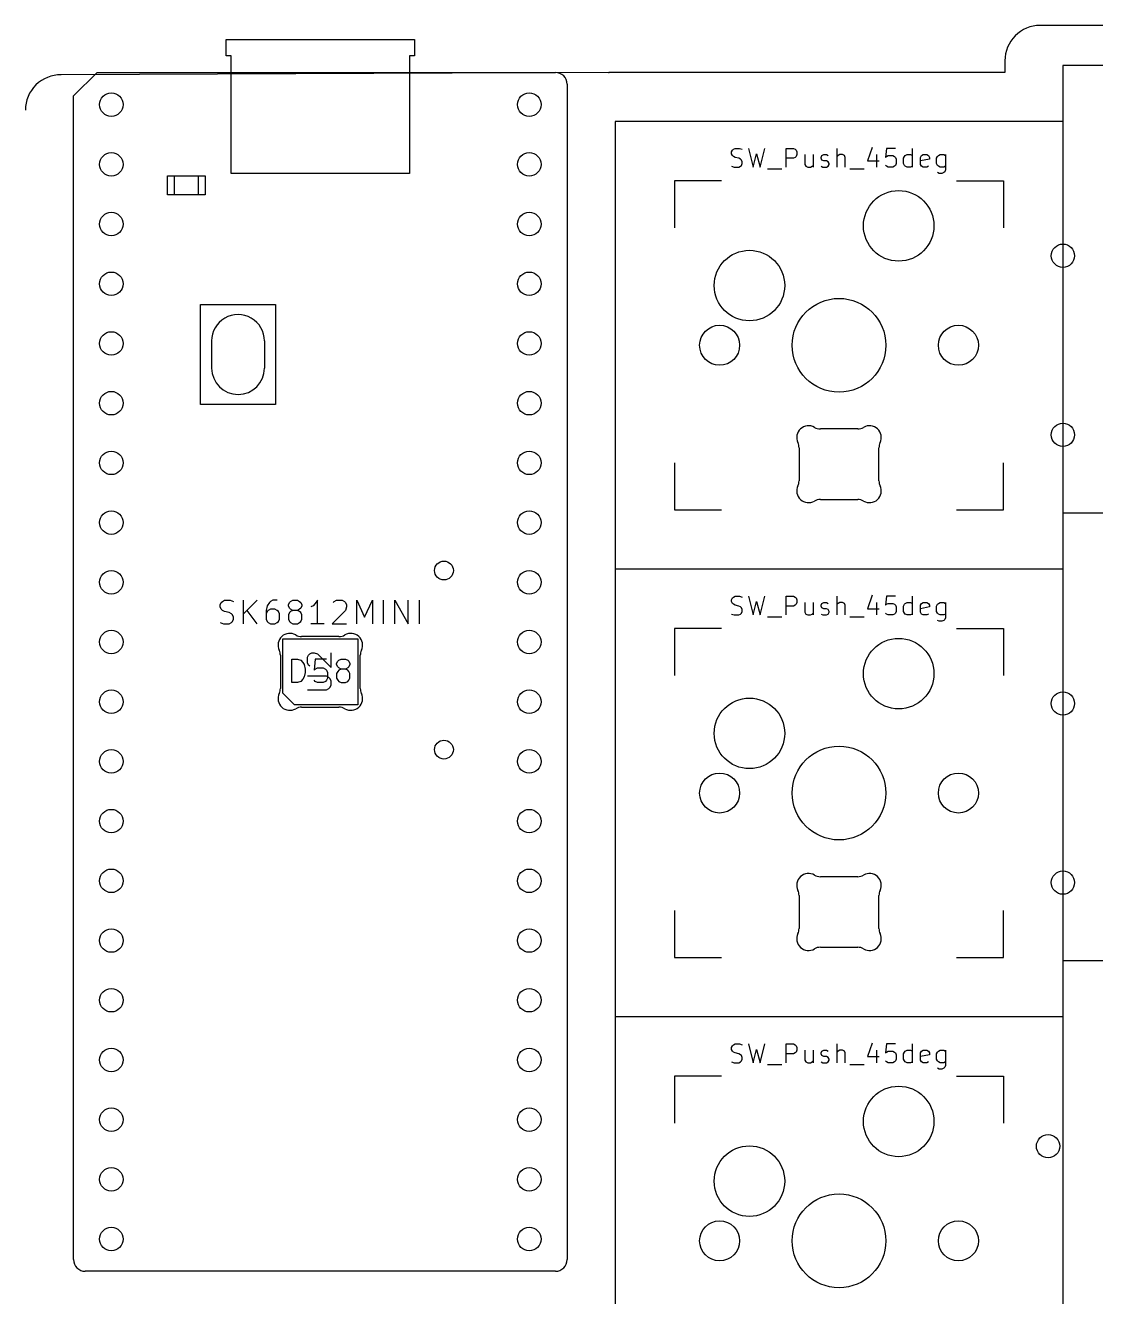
# Model space of a CAD drawing. Extents: x 9 to 292, y -476 to -359.
# Drawn here: x 150.5 to 196, y -420.2 to -366.2 of the extents above; entities that cross this region are included whole.
import ezdxf

# ---------------------------------------------------------------- set-up
doc = ezdxf.new("R2010")
doc.units = 0
doc.layers.add('BLACK', color=7, linetype='CONTINUOUS')

msp = doc.modelspace()

# ---------------------------------------------------------------- linework, layer by layer
at = {"layer": 'BLACK', "linetype": 'CONTINUOUS'}
for p, q in [((209.650135, -366.150112), (193.650136, -366.150112)), ((159.027636, -367.450112), (159.027635, -366.750112)), ((159.027635, -366.750112), (167.027637, -366.750112)), ((167.027637, -366.750112), (167.027636, -367.450112)), ((159.237636, -367.450112), (159.027636, -367.450112)), ((159.237636, -372.450112), (159.237636, -367.450112)), ((167.027636, -367.450112), (166.817636, -367.450112)), ((166.817636, -367.450112), (166.817636, -372.450112)), ((192.150136, -367.650112), (192.150135, -368.150112)), ((175.291068, -368.150002), (152.005771, -368.25)), ((152.527636, -369.150112), (153.527636, -368.150113)), ((153.527636, -368.150113), (173.027636, -368.150112)), ((192.150135, -368.150112), (175.309204, -368.150112)), ((194.618885, -367.850112), (194.618885, -386.900112)), ((213.668885, -367.850112), (194.618885, -367.850112)), ((173.527636, -368.650112), (173.527636, -418.650112)), ((152.527636, -418.650112), (152.527636, -369.150112)), ((175.568886, -370.231362), (175.568886, -389.281362)), ((194.618886, -370.231362), (175.568886, -370.231362)), ((194.618886, -370.231362), (194.618886, -389.281362)), ((180.522455, -371.533538), (180.560551, -371.457347)), ((180.560551, -371.457347), (180.598646, -371.419252)), ((180.598646, -371.419252), (180.674836, -371.381157)), ((180.674836, -371.381157), (180.865313, -371.381157)), ((180.865313, -371.381157), (180.979598, -371.419252)), ((181.246265, -371.381157), (181.436741, -372.181157)), ((181.741503, -372.181157), (181.93198, -371.381157)), ((182.846266, -372.181157), (182.846266, -371.381157)), ((182.846266, -371.381157), (183.151028, -371.381157)), ((183.151028, -371.381157), (183.227218, -371.419252)), ((183.227218, -371.419252), (183.265313, -371.457347)), ((183.265313, -371.457347), (183.303409, -371.533538)), ((185.017695, -372.181157), (185.017695, -371.381157)), ((186.50341, -371.343062), (186.312933, -371.91449)), ((187.112934, -371.381157), (187.074838, -371.762109)), ((187.493886, -371.381157), (187.112934, -371.381157)), ((188.217696, -372.181157), (188.217696, -371.381157)), ((180.522455, -371.609728), (180.522455, -371.533538)), ((180.560551, -371.685919), (180.522455, -371.609728)), ((180.598646, -371.724014), (180.560551, -371.685919)), ((180.674836, -371.762109), (180.598646, -371.724014)), ((180.827217, -371.800204), (180.674836, -371.762109)), ((180.903408, -371.8383), (180.827217, -371.800204)), ((180.941503, -371.876395), (180.903408, -371.8383)), ((180.979598, -371.952585), (180.941503, -371.876395)), ((180.941503, -372.104966), (180.979598, -372.028776)), ((180.979598, -372.028776), (180.979598, -371.952585)), ((181.436741, -372.181157), (181.589122, -371.609728)), ((181.589122, -371.609728), (181.741503, -372.181157)), ((183.151028, -371.800204), (182.846266, -371.800204)), ((183.227218, -371.762109), (183.151028, -371.800204)), ((183.265313, -371.724014), (183.227218, -371.762109)), ((183.303409, -371.647823), (183.265313, -371.724014)), ((183.303409, -371.533538), (183.303409, -371.647823)), ((183.646266, -371.647823), (183.646266, -372.066871)), ((183.989123, -371.647823), (183.989123, -372.181157)), ((184.33198, -371.762109), (184.370076, -371.685919)), ((184.33198, -371.800204), (184.33198, -371.762109)), ((184.370076, -371.876395), (184.33198, -371.800204)), ((184.370076, -371.685919), (184.446266, -371.647823)), ((184.446266, -371.91449), (184.370076, -371.876395)), ((184.446266, -371.647823), (184.560552, -371.647823)), ((184.560552, -371.91449), (184.446266, -371.91449)), ((184.560552, -371.647823), (184.636742, -371.685919)), ((184.636742, -371.952585), (184.560552, -371.91449)), ((184.674838, -372.028776), (184.636742, -371.952585)), ((184.674838, -372.066871), (184.674838, -372.028776)), ((185.05579, -371.685919), (185.017695, -371.724014)), ((185.13198, -371.647823), (185.05579, -371.685919)), ((185.246266, -371.647823), (185.13198, -371.647823)), ((185.322457, -371.685919), (185.246266, -371.647823)), ((185.360552, -371.762109), (185.322457, -371.685919)), ((185.360552, -372.181157), (185.360552, -371.762109)), ((186.312933, -371.91449), (186.808172, -371.91449)), ((186.693886, -371.647823), (186.693886, -372.181157)), ((187.074838, -371.762109), (187.112934, -371.724014)), ((187.112934, -371.724014), (187.189124, -371.685919)), ((187.189124, -371.685919), (187.3796, -371.685919)), ((187.3796, -371.685919), (187.455791, -371.724014)), ((187.455791, -371.724014), (187.493886, -371.762109)), ((187.493886, -371.762109), (187.531981, -371.8383)), ((187.531981, -372.028776), (187.493886, -372.104966)), ((187.531981, -371.8383), (187.531981, -372.028776)), ((187.836743, -371.800204), (187.874839, -371.724014)), ((187.836743, -372.028776), (187.836743, -371.800204)), ((187.874839, -372.104966), (187.836743, -372.028776)), ((187.874839, -371.724014), (187.912934, -371.685919)), ((187.912934, -371.685919), (187.989124, -371.647823)), ((187.989124, -371.647823), (188.141505, -371.647823)), ((188.141505, -371.647823), (188.217696, -371.685919)), ((188.560553, -371.762109), (188.598649, -371.685919)), ((188.560553, -372.066871), (188.560553, -371.762109)), ((188.941506, -371.8383), (188.560553, -371.91449)), ((188.598649, -371.685919), (188.674839, -371.647823)), ((188.674839, -371.647823), (188.82722, -371.647823)), ((188.82722, -371.647823), (188.903411, -371.685919)), ((188.903411, -371.685919), (188.941506, -371.762109)), ((188.941506, -371.762109), (188.941506, -371.8383)), ((189.246267, -371.800204), (189.284363, -371.724014)), ((189.246267, -372.028776), (189.246267, -371.800204)), ((189.284363, -372.104966), (189.246267, -372.028776)), ((189.284363, -371.724014), (189.322458, -371.685919)), ((189.322458, -371.685919), (189.398648, -371.647823)), ((189.398648, -371.647823), (189.551029, -371.647823)), ((189.551029, -371.647823), (189.62722, -371.685919)), ((189.62722, -371.647823), (189.62722, -372.295442)), ((156.527636, -373.350112), (156.527636, -372.550112)), ((156.527636, -372.550112), (158.127636, -372.550112)), ((156.827636, -373.350112), (156.827636, -372.550112)), ((156.827636, -372.550112), (157.827636, -372.550112)), ((157.827636, -372.550112), (157.827636, -373.350112)), ((158.127636, -372.550112), (158.127636, -373.350112)), ((166.817636, -372.450112), (159.237636, -372.450112)), ((180.522455, -372.143062), (180.636741, -372.181157)), ((180.636741, -372.181157), (180.827217, -372.181157)), ((180.827217, -372.181157), (180.903408, -372.143062)), ((180.903408, -372.143062), (180.941503, -372.104966)), ((182.046266, -372.257347), (182.655789, -372.257347)), ((183.646266, -372.066871), (183.684361, -372.143062)), ((183.684361, -372.143062), (183.760551, -372.181157)), ((183.760551, -372.181157), (183.874837, -372.181157)), ((183.874837, -372.181157), (183.951028, -372.143062)), ((183.951028, -372.143062), (183.989123, -372.104966)), ((184.33198, -372.143062), (184.408171, -372.181157)), ((184.408171, -372.181157), (184.560552, -372.181157)), ((184.560552, -372.181157), (184.636742, -372.143062)), ((184.636742, -372.143062), (184.674838, -372.066871)), ((185.551029, -372.257347), (186.160552, -372.257347)), ((187.112934, -372.143062), (187.074838, -372.104966)), ((187.189124, -372.181157), (187.112934, -372.143062)), ((187.3796, -372.181157), (187.189124, -372.181157)), ((187.455791, -372.143062), (187.3796, -372.181157)), ((187.493886, -372.104966), (187.455791, -372.143062)), ((187.912934, -372.143062), (187.874839, -372.104966)), ((187.989124, -372.181157), (187.912934, -372.143062)), ((188.141505, -372.181157), (187.989124, -372.181157)), ((188.217696, -372.143062), (188.141505, -372.181157)), ((188.598649, -372.143062), (188.560553, -372.066871)), ((188.674839, -372.181157), (188.598649, -372.143062)), ((188.82722, -372.181157), (188.674839, -372.181157)), ((188.903411, -372.143062), (188.82722, -372.181157)), ((189.322458, -372.143062), (189.284363, -372.104966)), ((189.360553, -372.447823), (189.284363, -372.409728)), ((189.398648, -372.181157), (189.322458, -372.143062)), ((189.474839, -372.447823), (189.360553, -372.447823)), ((189.551029, -372.181157), (189.398648, -372.181157)), ((189.551029, -372.409728), (189.474839, -372.447823)), ((189.62722, -372.143062), (189.551029, -372.181157)), ((189.589125, -372.371633), (189.551029, -372.409728)), ((189.62722, -372.295442), (189.589125, -372.371633)), ((178.093886, -372.756362), (178.093886, -374.756363)), ((180.093887, -372.756362), (178.093886, -372.756362)), ((190.093885, -372.756362), (192.093886, -372.756362)), ((192.093886, -372.756362), (192.093886, -374.756363)), ((158.127636, -373.350112), (156.527636, -373.350112)), ((157.827636, -373.350112), (156.827636, -373.350112)), ((157.927636, -382.275112), (157.927636, -378.025112)), ((157.927636, -378.025112), (161.127637, -378.025112)), ((161.127637, -378.025112), (161.127636, -382.275111)), ((158.402636, -379.575112), (158.402636, -380.725112)), ((160.652635, -379.575112), (160.652636, -380.725112)), ((161.127636, -382.275111), (157.927636, -382.275112)), ((185.888338, -383.316362), (184.299434, -383.316362)), ((183.393887, -384.11352), (183.393887, -385.519204)), ((186.793885, -385.519204), (186.793885, -384.11352)), ((178.093886, -384.756361), (178.093886, -386.756362)), ((192.093886, -386.756362), (192.093886, -384.756361)), ((184.299433, -386.316361), (185.888338, -386.316361)), ((178.093886, -386.756362), (180.093887, -386.756362)), ((190.093885, -386.756362), (192.093886, -386.756362)), ((194.618885, -386.900111), (194.618885, -405.950111)), ((213.668885, -386.900111), (194.618885, -386.900111)), ((213.668885, -386.900112), (194.618885, -386.900112)), ((175.568886, -389.281361), (175.568886, -408.331361)), ((194.618886, -389.281361), (175.568886, -389.281361)), ((194.618886, -389.281362), (175.568886, -389.281362)), ((194.618886, -389.281361), (194.618886, -408.331361)), ((180.598646, -390.469251), (180.674836, -390.431156)), ((180.674836, -390.431156), (180.865313, -390.431156)), ((180.865313, -390.431156), (180.979598, -390.469251)), ((181.246265, -390.431156), (181.436741, -391.231156)), ((181.741503, -391.231156), (181.93198, -390.431156)), ((182.846266, -391.231156), (182.846266, -390.431156)), ((182.846266, -390.431156), (183.151028, -390.431156)), ((183.151028, -390.431156), (183.227218, -390.469251)), ((185.017695, -391.231156), (185.017695, -390.431156)), ((186.50341, -390.393061), (186.312933, -390.964489)), ((187.112934, -390.431156), (187.074838, -390.812108)), ((187.493886, -390.431156), (187.112934, -390.431156)), ((188.217696, -391.231156), (188.217696, -390.431156)), ((158.765732, -390.795407), (158.813351, -390.700169)), ((158.765732, -390.890645), (158.765732, -390.795407)), ((158.813351, -390.985883), (158.765732, -390.890645)), ((158.813351, -390.700169), (158.86097, -390.65255)), ((158.86097, -390.65255), (158.956208, -390.604931)), ((158.956208, -390.604931), (159.194303, -390.604931)), ((159.194303, -390.604931), (159.33716, -390.65255)), ((159.765732, -391.604931), (159.765732, -390.604931)), ((160.33716, -390.604931), (159.765732, -391.176359)), ((160.765732, -390.843026), (160.718113, -391.033502)), ((160.86097, -390.700169), (160.765732, -390.843026)), ((160.908589, -390.65255), (160.86097, -390.700169)), ((161.003827, -390.604931), (160.908589, -390.65255)), ((161.194303, -390.604931), (161.003827, -390.604931)), ((161.670494, -390.795407), (161.718113, -390.700169)), ((161.670494, -390.843026), (161.670494, -390.795407)), ((161.718113, -390.938264), (161.670494, -390.843026)), ((161.718113, -390.700169), (161.765732, -390.65255)), ((161.765732, -390.985883), (161.718113, -390.938264)), ((161.765732, -390.65255), (161.86097, -390.604931)), ((161.86097, -390.604931), (162.051446, -390.604931)), ((162.051446, -390.604931), (162.146684, -390.65255)), ((162.146684, -390.65255), (162.194303, -390.700169)), ((162.194303, -390.938264), (162.146684, -390.985883)), ((162.194303, -390.700169), (162.241922, -390.795407)), ((162.241922, -390.843026), (162.194303, -390.938264)), ((162.241922, -390.795407), (162.241922, -390.843026)), ((162.718113, -390.843026), (162.622875, -390.890645)), ((162.813351, -390.747788), (162.718113, -390.843026)), ((162.908589, -390.604931), (162.813351, -390.747788)), ((162.908589, -391.604931), (162.908589, -390.604931)), ((163.575256, -390.700169), (163.622875, -390.65255)), ((163.622875, -390.65255), (163.718113, -390.604931)), ((163.718113, -390.604931), (163.956208, -390.604931)), ((163.956208, -390.604931), (164.051446, -390.65255)), ((164.051446, -390.65255), (164.099065, -390.700169)), ((164.099065, -390.700169), (164.146684, -390.795407)), ((164.146684, -390.890645), (164.099065, -391.033502)), ((164.146684, -390.795407), (164.146684, -390.890645)), ((164.575256, -391.604931), (164.575256, -390.604931)), ((164.575256, -390.604931), (164.908589, -391.319216)), ((164.908589, -391.319216), (165.241922, -390.604931)), ((165.241922, -390.604931), (165.241922, -391.604931)), ((165.718113, -391.604931), (165.718113, -390.604931)), ((166.194303, -391.604931), (166.194303, -390.604931)), ((166.194303, -390.604931), (166.765731, -391.604931)), ((166.765731, -391.604931), (166.765731, -390.604931)), ((167.241922, -391.604931), (167.241922, -390.604931)), ((180.522455, -390.583537), (180.560551, -390.507346)), ((180.522455, -390.659727), (180.522455, -390.583537)), ((180.560551, -390.735918), (180.522455, -390.659727)), ((180.560551, -390.507346), (180.598646, -390.469251)), ((180.598646, -390.774013), (180.560551, -390.735918)), ((180.674836, -390.812108), (180.598646, -390.774013)), ((180.827217, -390.850203), (180.674836, -390.812108)), ((180.903408, -390.888299), (180.827217, -390.850203)), ((180.941503, -390.926394), (180.903408, -390.888299)), ((180.979598, -391.002584), (180.941503, -390.926394)), ((181.436741, -391.231156), (181.589122, -390.659727)), ((181.589122, -390.659727), (181.741503, -391.231156)), ((183.151028, -390.850203), (182.846266, -390.850203)), ((183.227218, -390.812108), (183.151028, -390.850203)), ((183.227218, -390.469251), (183.265313, -390.507346)), ((183.265313, -390.774013), (183.227218, -390.812108)), ((183.265313, -390.507346), (183.303409, -390.583537)), ((183.303409, -390.697822), (183.265313, -390.774013)), ((183.303409, -390.583537), (183.303409, -390.697822)), ((183.646266, -390.697822), (183.646266, -391.11687)), ((183.989123, -390.697822), (183.989123, -391.231156)), ((184.33198, -390.812108), (184.370076, -390.735918)), ((184.33198, -390.850203), (184.33198, -390.812108)), ((184.370076, -390.926394), (184.33198, -390.850203)), ((184.370076, -390.735918), (184.446266, -390.697822)), ((184.446266, -390.964489), (184.370076, -390.926394)), ((184.446266, -390.697822), (184.560552, -390.697822)), ((184.560552, -390.964489), (184.446266, -390.964489)), ((184.560552, -390.697822), (184.636742, -390.735918)), ((184.636742, -391.002584), (184.560552, -390.964489)), ((185.05579, -390.735918), (185.017695, -390.774013)), ((185.13198, -390.697822), (185.05579, -390.735918)), ((185.246266, -390.697822), (185.13198, -390.697822)), ((185.322457, -390.735918), (185.246266, -390.697822)), ((185.360552, -390.812108), (185.322457, -390.735918)), ((185.360552, -391.231156), (185.360552, -390.812108)), ((186.312933, -390.964489), (186.808172, -390.964489)), ((186.693886, -390.697822), (186.693886, -391.231156)), ((187.074838, -390.812108), (187.112934, -390.774013)), ((187.112934, -390.774013), (187.189124, -390.735918)), ((187.189124, -390.735918), (187.3796, -390.735918)), ((187.3796, -390.735918), (187.455791, -390.774013)), ((187.455791, -390.774013), (187.493886, -390.812108)), ((187.493886, -390.812108), (187.531981, -390.888299)), ((187.531981, -390.888299), (187.531981, -391.078775)), ((187.836743, -390.850203), (187.874839, -390.774013)), ((187.836743, -391.078775), (187.836743, -390.850203)), ((187.874839, -390.774013), (187.912934, -390.735918)), ((187.912934, -390.735918), (187.989124, -390.697822)), ((187.989124, -390.697822), (188.141505, -390.697822)), ((188.141505, -390.697822), (188.217696, -390.735918)), ((188.560553, -390.812108), (188.598649, -390.735918)), ((188.560553, -391.11687), (188.560553, -390.812108)), ((188.941506, -390.888299), (188.560553, -390.964489)), ((188.598649, -390.735918), (188.674839, -390.697822)), ((188.674839, -390.697822), (188.82722, -390.697822)), ((188.82722, -390.697822), (188.903411, -390.735918)), ((188.903411, -390.735918), (188.941506, -390.812108)), ((188.941506, -390.812108), (188.941506, -390.888299)), ((189.246267, -390.850203), (189.284363, -390.774013)), ((189.246267, -391.078775), (189.246267, -390.850203)), ((189.284363, -390.774013), (189.322458, -390.735918)), ((189.322458, -390.735918), (189.398648, -390.697822)), ((189.398648, -390.697822), (189.551029, -390.697822)), ((189.551029, -390.697822), (189.62722, -390.735918)), ((189.62722, -390.697822), (189.62722, -391.345441)), ((158.86097, -391.033502), (158.813351, -390.985883)), ((158.956208, -391.081121), (158.86097, -391.033502)), ((159.146684, -391.12874), (158.956208, -391.081121)), ((159.241922, -391.176359), (159.146684, -391.12874)), ((159.289541, -391.223978), (159.241922, -391.176359)), ((159.241922, -391.557312), (159.289541, -391.509692)), ((159.33716, -391.319216), (159.289541, -391.223978)), ((159.289541, -391.509692), (159.33716, -391.414454)), ((159.33716, -391.414454), (159.33716, -391.319216)), ((160.33716, -391.604931), (159.908589, -391.033502)), ((160.718113, -391.033502), (160.718113, -391.414454)), ((160.765732, -391.081121), (160.718113, -391.176359)), ((160.718113, -391.414454), (160.765732, -391.509692)), ((160.813351, -391.033502), (160.765732, -391.081121)), ((160.765732, -391.509692), (160.813351, -391.557312)), ((160.908589, -390.985883), (160.813351, -391.033502)), ((161.099065, -390.985883), (160.908589, -390.985883)), ((161.194303, -391.033502), (161.099065, -390.985883)), ((161.241922, -391.081121), (161.194303, -391.033502)), ((161.194303, -391.557312), (161.241922, -391.509692)), ((161.289541, -391.176359), (161.241922, -391.081121)), ((161.241922, -391.509692), (161.289541, -391.414454)), ((161.289541, -391.414454), (161.289541, -391.176359)), ((161.718113, -391.12874), (161.670494, -391.223978)), ((161.670494, -391.223978), (161.670494, -391.414454)), ((161.670494, -391.414454), (161.718113, -391.509692)), ((161.765732, -391.081121), (161.718113, -391.12874)), ((161.718113, -391.509692), (161.765732, -391.557312)), ((161.86097, -391.033502), (161.765732, -390.985883)), ((161.86097, -391.033502), (161.765732, -391.081121)), ((162.051446, -391.033502), (161.86097, -391.033502)), ((162.146684, -390.985883), (162.051446, -391.033502)), ((162.146684, -391.081121), (162.051446, -391.033502)), ((162.194303, -391.12874), (162.146684, -391.081121)), ((162.146684, -391.557312), (162.194303, -391.509692)), ((162.241922, -391.223978), (162.194303, -391.12874)), ((162.194303, -391.509692), (162.241922, -391.414454)), ((162.241922, -391.414454), (162.241922, -391.223978)), ((164.099065, -391.033502), (163.527637, -391.604931)), ((180.522455, -391.193061), (180.636741, -391.231156)), ((180.636741, -391.231156), (180.827217, -391.231156)), ((180.827217, -391.231156), (180.903408, -391.193061)), ((180.903408, -391.193061), (180.941503, -391.154965)), ((180.941503, -391.154965), (180.979598, -391.078775)), ((180.979598, -391.078775), (180.979598, -391.002584)), ((182.046266, -391.307346), (182.655789, -391.307346)), ((183.646266, -391.11687), (183.684361, -391.193061)), ((183.684361, -391.193061), (183.760551, -391.231156)), ((183.760551, -391.231156), (183.874837, -391.231156)), ((183.874837, -391.231156), (183.951028, -391.193061)), ((183.951028, -391.193061), (183.989123, -391.154965)), ((184.33198, -391.193061), (184.408171, -391.231156)), ((184.408171, -391.231156), (184.560552, -391.231156)), ((184.560552, -391.231156), (184.636742, -391.193061)), ((184.674838, -391.078775), (184.636742, -391.002584)), ((184.636742, -391.193061), (184.674838, -391.11687)), ((184.674838, -391.11687), (184.674838, -391.078775)), ((185.551029, -391.307346), (186.160552, -391.307346)), ((187.112934, -391.193061), (187.074838, -391.154965)), ((187.189124, -391.231156), (187.112934, -391.193061)), ((187.3796, -391.231156), (187.189124, -391.231156)), ((187.455791, -391.193061), (187.3796, -391.231156)), ((187.493886, -391.154965), (187.455791, -391.193061)), ((187.531981, -391.078775), (187.493886, -391.154965)), ((187.874839, -391.154965), (187.836743, -391.078775)), ((187.912934, -391.193061), (187.874839, -391.154965)), ((187.989124, -391.231156), (187.912934, -391.193061)), ((188.141505, -391.231156), (187.989124, -391.231156)), ((188.217696, -391.193061), (188.141505, -391.231156)), ((188.598649, -391.193061), (188.560553, -391.11687)), ((188.674839, -391.231156), (188.598649, -391.193061)), ((188.82722, -391.231156), (188.674839, -391.231156)), ((188.903411, -391.193061), (188.82722, -391.231156)), ((189.284363, -391.154965), (189.246267, -391.078775)), ((189.322458, -391.193061), (189.284363, -391.154965)), ((189.360553, -391.497822), (189.284363, -391.459727)), ((189.398648, -391.231156), (189.322458, -391.193061)), ((189.474839, -391.497822), (189.360553, -391.497822)), ((189.551029, -391.231156), (189.398648, -391.231156)), ((189.551029, -391.459727), (189.474839, -391.497822)), ((189.62722, -391.193061), (189.551029, -391.231156)), ((189.589125, -391.421632), (189.551029, -391.459727)), ((189.62722, -391.345441), (189.589125, -391.421632)), ((158.765732, -391.557312), (158.908589, -391.604931)), ((158.908589, -391.604931), (159.146684, -391.604931)), ((159.146684, -391.604931), (159.241922, -391.557312)), ((160.813351, -391.557312), (160.908589, -391.604931)), ((160.908589, -391.604931), (161.099065, -391.604931)), ((161.099065, -391.604931), (161.194303, -391.557312)), ((161.765732, -391.557312), (161.86097, -391.604931)), ((161.86097, -391.604931), (162.051446, -391.604931)), ((162.051446, -391.604931), (162.146684, -391.557312)), ((163.194303, -391.604931), (162.622875, -391.604931)), ((163.527637, -391.604931), (164.146684, -391.604931)), ((178.093886, -391.806361), (178.093886, -393.806362)), ((180.093887, -391.806361), (178.093886, -391.806361)), ((190.093885, -391.806361), (192.093886, -391.806361)), ((192.093886, -391.806361), (192.093886, -393.806362)), ((161.427636, -392.250111), (164.627636, -392.250111)), ((161.427636, -394.550111), (161.427636, -392.250111)), ((163.822088, -392.150112), (162.233183, -392.150112)), ((164.627636, -392.250111), (164.627636, -395.050111)), ((161.327637, -392.947269), (161.327637, -394.352953)), ((161.81335, -394.104931), (161.81335, -393.104931)), ((161.81335, -393.104931), (162.051445, -393.104931)), ((162.051445, -393.104931), (162.194302, -393.15255)), ((162.482455, -393.031064), (162.530074, -392.935826)), ((162.482455, -393.269159), (162.482455, -393.031064)), ((162.530074, -392.935826), (162.577693, -392.888207)), ((162.577693, -392.888207), (162.672931, -392.840588)), ((162.672931, -392.840588), (162.768169, -392.840588)), ((162.81335, -393.104931), (162.765731, -393.581121)), ((162.768169, -392.840588), (162.911026, -392.888207)), ((163.28954, -393.104931), (162.81335, -393.104931)), ((162.911026, -392.888207), (163.482455, -393.459635)), ((163.482455, -393.459635), (163.482455, -392.840588)), ((163.81335, -393.15255), (163.908588, -393.104931)), ((163.908588, -393.104931), (164.099064, -393.104931)), ((164.099064, -393.104931), (164.194302, -393.15255)), ((164.727635, -394.352953), (164.727635, -392.947269)), ((162.194302, -393.15255), (162.28954, -393.247788)), ((162.28954, -393.247788), (162.337159, -393.343026)), ((162.337159, -393.343026), (162.384778, -393.533502)), ((162.384778, -393.676359), (162.337159, -393.866835)), ((162.384778, -393.533502), (162.384778, -393.676359)), ((162.530074, -393.364397), (162.482455, -393.269159)), ((162.577693, -393.412016), (162.530074, -393.364397)), ((162.765731, -393.581121), (162.81335, -393.533502)), ((162.81335, -393.533502), (162.908588, -393.485883)), ((162.908588, -393.485883), (163.146683, -393.485883)), ((163.146683, -393.485883), (163.241921, -393.533502)), ((163.241921, -393.533502), (163.28954, -393.581121)), ((163.28954, -393.581121), (163.337159, -393.676359)), ((163.337159, -393.676359), (163.337159, -393.914454)), ((163.718112, -393.295407), (163.765731, -393.200169)), ((163.718112, -393.343026), (163.718112, -393.295407)), ((163.765731, -393.438264), (163.718112, -393.343026)), ((163.765731, -393.62874), (163.718112, -393.723978)), ((163.765731, -393.200169), (163.81335, -393.15255)), ((163.81335, -393.485883), (163.765731, -393.438264)), ((163.81335, -393.581121), (163.765731, -393.62874)), ((163.908588, -393.533502), (163.81335, -393.485883)), ((163.908588, -393.533502), (163.81335, -393.581121)), ((164.099064, -393.533502), (163.908588, -393.533502)), ((164.194302, -393.485883), (164.099064, -393.533502)), ((164.194302, -393.581121), (164.099064, -393.533502)), ((164.194302, -393.15255), (164.241921, -393.200169)), ((164.241921, -393.438264), (164.194302, -393.485883)), ((164.241921, -393.62874), (164.194302, -393.581121)), ((164.241921, -393.200169), (164.28954, -393.295407)), ((164.28954, -393.343026), (164.241921, -393.438264)), ((164.28954, -393.723978), (164.241921, -393.62874)), ((164.28954, -393.295407), (164.28954, -393.343026)), ((162.051445, -394.104931), (161.81335, -394.104931)), ((162.194302, -394.057312), (162.051445, -394.104931)), ((162.28954, -393.962073), (162.194302, -394.057312)), ((162.337159, -393.866835), (162.28954, -393.962073)), ((163.291978, -393.840588), (162.482455, -393.840588)), ((162.81335, -394.057312), (162.765731, -394.009692)), ((162.908588, -394.104931), (162.81335, -394.057312)), ((163.146683, -394.104931), (162.908588, -394.104931)), ((163.241921, -394.057312), (163.146683, -394.104931)), ((163.28954, -394.009692), (163.241921, -394.057312)), ((163.337159, -393.914454), (163.28954, -394.009692)), ((163.387216, -393.888207), (163.291978, -393.840588)), ((163.434836, -393.935826), (163.387216, -393.888207)), ((163.482455, -394.031064), (163.434836, -393.935826)), ((163.434836, -394.316778), (163.482455, -394.22154)), ((163.482455, -394.22154), (163.482455, -394.031064)), ((163.718112, -393.723978), (163.718112, -393.914454)), ((163.718112, -393.914454), (163.765731, -394.009692)), ((163.765731, -394.009692), (163.81335, -394.057312)), ((163.81335, -394.057312), (163.908588, -394.104931)), ((163.908588, -394.104931), (164.099064, -394.104931)), ((164.099064, -394.104931), (164.194302, -394.057312)), ((164.194302, -394.057312), (164.241921, -394.009692)), ((164.241921, -394.009692), (164.28954, -393.914454)), ((164.28954, -393.914454), (164.28954, -393.723978)), ((161.427636, -394.550111), (161.927636, -395.050111)), ((162.482455, -394.412016), (163.291978, -394.412016)), ((163.291978, -394.412016), (163.387216, -394.364397)), ((163.387216, -394.364397), (163.434836, -394.316778)), ((164.627636, -395.050111), (161.927636, -395.050111)), ((162.233184, -395.150111), (163.822088, -395.150111)), ((185.888338, -402.366362), (184.299433, -402.366362)), ((183.393886, -403.163519), (183.393886, -404.569203)), ((186.793884, -404.569203), (186.793884, -403.163519)), ((178.093886, -403.80636), (178.093886, -405.806361)), ((192.093886, -405.806361), (192.093886, -403.80636)), ((184.299433, -405.366361), (185.888337, -405.366361)), ((178.093886, -405.806361), (180.093887, -405.806361)), ((190.093885, -405.806361), (192.093886, -405.806361)), ((194.618885, -405.950111), (194.618885, -425.000111)), ((213.668885, -405.950111), (194.618885, -405.950111)), ((213.668885, -405.950111), (194.618885, -405.950111)), ((194.618886, -408.331361), (175.568886, -408.331361)), ((175.568886, -408.331361), (175.568886, -427.381361)), ((194.618886, -408.331361), (175.568886, -408.331361)), ((194.618886, -408.331361), (194.618886, -427.381361)), ((180.522455, -409.633537), (180.560551, -409.557346)), ((180.522455, -409.709727), (180.522455, -409.633537)), ((180.560551, -409.785918), (180.522455, -409.709727)), ((180.560551, -409.557346), (180.598646, -409.519251)), ((180.598646, -409.824013), (180.560551, -409.785918)), ((180.598646, -409.519251), (180.674836, -409.481156)), ((180.674836, -409.862108), (180.598646, -409.824013)), ((180.674836, -409.481156), (180.865313, -409.481156)), ((180.827217, -409.900203), (180.674836, -409.862108)), ((180.903408, -409.938299), (180.827217, -409.900203)), ((180.865313, -409.481156), (180.979598, -409.519251)), ((181.246265, -409.481156), (181.436741, -410.281156)), ((181.436741, -410.281156), (181.589122, -409.709727)), ((181.589122, -409.709727), (181.741503, -410.281156)), ((181.741503, -410.281156), (181.93198, -409.481156)), ((182.846266, -410.281156), (182.846266, -409.481156)), ((182.846266, -409.481156), (183.151028, -409.481156)), ((183.151028, -409.900203), (182.846266, -409.900203)), ((183.151028, -409.481156), (183.227218, -409.519251)), ((183.227218, -409.862108), (183.151028, -409.900203)), ((183.227218, -409.519251), (183.265313, -409.557346)), ((183.265313, -409.824013), (183.227218, -409.862108)), ((183.265313, -409.557346), (183.303409, -409.633537)), ((183.303409, -409.747822), (183.265313, -409.824013)), ((183.303409, -409.633537), (183.303409, -409.747822)), ((183.646266, -409.747822), (183.646266, -410.16687)), ((183.989123, -409.747822), (183.989123, -410.281156)), ((184.33198, -409.862108), (184.370076, -409.785918)), ((184.33198, -409.900203), (184.33198, -409.862108)), ((184.370076, -409.976394), (184.33198, -409.900203)), ((184.370076, -409.785918), (184.446266, -409.747822)), ((184.446266, -409.747822), (184.560552, -409.747822)), ((184.560552, -409.747822), (184.636742, -409.785918)), ((185.017695, -410.281156), (185.017695, -409.481156)), ((185.05579, -409.785918), (185.017695, -409.824013)), ((185.13198, -409.747822), (185.05579, -409.785918)), ((185.246266, -409.747822), (185.13198, -409.747822)), ((185.322457, -409.785918), (185.246266, -409.747822)), ((185.360552, -409.862108), (185.322457, -409.785918)), ((185.360552, -410.281156), (185.360552, -409.862108)), ((186.50341, -409.443061), (186.312933, -410.014489)), ((186.693886, -409.747822), (186.693886, -410.281156)), ((187.112934, -409.481156), (187.074838, -409.862108)), ((187.074838, -409.862108), (187.112934, -409.824013)), ((187.493886, -409.481156), (187.112934, -409.481156)), ((187.112934, -409.824013), (187.189124, -409.785918)), ((187.189124, -409.785918), (187.3796, -409.785918)), ((187.3796, -409.785918), (187.455791, -409.824013)), ((187.455791, -409.824013), (187.493886, -409.862108)), ((187.493886, -409.862108), (187.531981, -409.938299)), ((187.836743, -409.900203), (187.874839, -409.824013)), ((187.836743, -410.128775), (187.836743, -409.900203)), ((187.874839, -409.824013), (187.912934, -409.785918)), ((187.912934, -409.785918), (187.989124, -409.747822)), ((187.989124, -409.747822), (188.141505, -409.747822)), ((188.141505, -409.747822), (188.217696, -409.785918)), ((188.217696, -410.281156), (188.217696, -409.481156)), ((188.560553, -409.862108), (188.598649, -409.785918)), ((188.560553, -410.16687), (188.560553, -409.862108)), ((188.598649, -409.785918), (188.674839, -409.747822)), ((188.674839, -409.747822), (188.82722, -409.747822)), ((188.82722, -409.747822), (188.903411, -409.785918)), ((188.903411, -409.785918), (188.941506, -409.862108)), ((188.941506, -409.862108), (188.941506, -409.938299)), ((189.246267, -409.900203), (189.284363, -409.824013)), ((189.246267, -410.128775), (189.246267, -409.900203)), ((189.284363, -409.824013), (189.322458, -409.785918)), ((189.322458, -409.785918), (189.398648, -409.747822)), ((189.398648, -409.747822), (189.551029, -409.747822)), ((189.551029, -409.747822), (189.62722, -409.785918)), ((189.62722, -409.747822), (189.62722, -410.395441)), ((180.522455, -410.243061), (180.636741, -410.281156)), ((180.636741, -410.281156), (180.827217, -410.281156)), ((180.827217, -410.281156), (180.903408, -410.243061)), ((180.941503, -409.976394), (180.903408, -409.938299)), ((180.903408, -410.243061), (180.941503, -410.204965)), ((180.979598, -410.052584), (180.941503, -409.976394)), ((180.941503, -410.204965), (180.979598, -410.128775)), ((180.979598, -410.128775), (180.979598, -410.052584)), ((182.046266, -410.357346), (182.655789, -410.357346)), ((183.646266, -410.16687), (183.684361, -410.243061)), ((183.684361, -410.243061), (183.760551, -410.281156)), ((183.760551, -410.281156), (183.874837, -410.281156)), ((183.874837, -410.281156), (183.951028, -410.243061)), ((183.951028, -410.243061), (183.989123, -410.204965)), ((184.33198, -410.243061), (184.408171, -410.281156)), ((184.446266, -410.014489), (184.370076, -409.976394)), ((184.408171, -410.281156), (184.560552, -410.281156)), ((184.560552, -410.014489), (184.446266, -410.014489)), ((184.636742, -410.052584), (184.560552, -410.014489)), ((184.560552, -410.281156), (184.636742, -410.243061)), ((184.674838, -410.128775), (184.636742, -410.052584)), ((184.636742, -410.243061), (184.674838, -410.16687)), ((184.674838, -410.16687), (184.674838, -410.128775)), ((185.551029, -410.357346), (186.160552, -410.357346)), ((186.312933, -410.014489), (186.808172, -410.014489)), ((187.112934, -410.243061), (187.074838, -410.204965)), ((187.189124, -410.281156), (187.112934, -410.243061)), ((187.3796, -410.281156), (187.189124, -410.281156)), ((187.455791, -410.243061), (187.3796, -410.281156)), ((187.493886, -410.204965), (187.455791, -410.243061)), ((187.531981, -410.128775), (187.493886, -410.204965)), ((187.531981, -409.938299), (187.531981, -410.128775)), ((187.874839, -410.204965), (187.836743, -410.128775)), ((187.912934, -410.243061), (187.874839, -410.204965)), ((187.989124, -410.281156), (187.912934, -410.243061)), ((188.141505, -410.281156), (187.989124, -410.281156)), ((188.217696, -410.243061), (188.141505, -410.281156)), ((188.941506, -409.938299), (188.560553, -410.014489)), ((188.598649, -410.243061), (188.560553, -410.16687)), ((188.674839, -410.281156), (188.598649, -410.243061)), ((188.82722, -410.281156), (188.674839, -410.281156)), ((188.903411, -410.243061), (188.82722, -410.281156)), ((189.284363, -410.204965), (189.246267, -410.128775)), ((189.322458, -410.243061), (189.284363, -410.204965)), ((189.398648, -410.281156), (189.322458, -410.243061)), ((189.551029, -410.281156), (189.398648, -410.281156)), ((189.62722, -410.243061), (189.551029, -410.281156)), ((189.62722, -410.395441), (189.589125, -410.471632)), ((178.093886, -410.856361), (178.093886, -412.856362)), ((180.093887, -410.856361), (178.093886, -410.856361)), ((189.360553, -410.547822), (189.284363, -410.509727)), ((189.474839, -410.547822), (189.360553, -410.547822)), ((189.551029, -410.509727), (189.474839, -410.547822)), ((189.589125, -410.471632), (189.551029, -410.509727)), ((190.093885, -410.856361), (192.093886, -410.856361)), ((192.093886, -410.856361), (192.093886, -412.856362)), ((173.027636, -419.150112), (153.027636, -419.150112))]:
    msp.add_line(p, q, dxfattribs=at)
at = {"layer": 'BLACK'}
for centre, radius in [((154.137636, -369.520112), 0.5), ((154.137636, -369.520112), 0.5), ((154.137636, -369.520112), 0.5), ((171.917636, -369.520112), 0.5), ((171.917636, -369.520112), 0.5), ((171.917636, -369.520112), 0.5), ((154.137636, -372.060112), 0.5), ((154.137636, -372.060112), 0.5), ((154.137636, -372.060112), 0.5), ((171.917636, -372.060112), 0.5), ((171.917636, -372.060112), 0.5), ((171.917636, -372.060112), 0.5), ((187.633886, -374.676362), 1.499999), ((187.633886, -374.676362), 1.499999), ((187.633886, -374.676362), 1.499999), ((154.137636, -374.600112), 0.5), ((154.137636, -374.600112), 0.5), ((154.137636, -374.600112), 0.5), ((171.917636, -374.600112), 0.5), ((171.917636, -374.600112), 0.5), ((171.917636, -374.600112), 0.5), ((181.283886, -377.216362), 1.499999), ((181.283886, -377.216362), 1.499999), ((181.283886, -377.216362), 1.499999), ((194.618885, -375.946362), 0.4953), ((194.618885, -375.946362), 0.4953), ((194.618885, -375.946362), 0.4953), ((154.137636, -377.140112), 0.5), ((154.137636, -377.140112), 0.5), ((154.137636, -377.140112), 0.5), ((171.917636, -377.140112), 0.5), ((171.917636, -377.140112), 0.5), ((171.917636, -377.140112), 0.5), ((185.093886, -379.756362), 1.993899), ((185.093886, -379.756362), 1.993899), ((185.093886, -379.756362), 1.993899), ((180.013887, -379.756362), 0.850899), ((180.013887, -379.756362), 0.850899), ((180.013887, -379.756362), 0.850899), ((190.173885, -379.756362), 0.850899), ((190.173885, -379.756362), 0.850899), ((190.173885, -379.756362), 0.850899), ((154.137636, -379.680112), 0.5), ((154.137636, -379.680112), 0.5), ((154.137636, -379.680112), 0.5), ((171.917636, -379.680112), 0.5), ((171.917636, -379.680112), 0.5), ((171.917636, -379.680112), 0.5), ((154.137636, -382.220112), 0.5), ((154.137636, -382.220112), 0.5), ((154.137636, -382.220112), 0.5), ((171.917636, -382.220112), 0.5), ((171.917636, -382.220112), 0.5), ((171.917636, -382.220112), 0.5), ((194.618885, -383.566362), 0.4953), ((194.618885, -383.566362), 0.4953), ((194.618885, -383.566362), 0.4953), ((154.137636, -384.760112), 0.5), ((154.137636, -384.760112), 0.5), ((154.137636, -384.760112), 0.5), ((171.917636, -384.760112), 0.5), ((171.917636, -384.760112), 0.5), ((171.917636, -384.760112), 0.5), ((154.137636, -387.300112), 0.5), ((154.137636, -387.300112), 0.5), ((154.137636, -387.300112), 0.5), ((171.917636, -387.300112), 0.5), ((171.917636, -387.300112), 0.5), ((171.917636, -387.300112), 0.5), ((154.137636, -389.840112), 0.5), ((154.137636, -389.840112), 0.5), ((154.137636, -389.840112), 0.5), ((168.287635, -389.340112), 0.4), ((168.287635, -389.340112), 0.4), ((168.287635, -389.340112), 0.4), ((171.917636, -389.840112), 0.5), ((171.917636, -389.840112), 0.5), ((171.917636, -389.840112), 0.5), ((154.137636, -392.380112), 0.5), ((154.137636, -392.380112), 0.5), ((154.137636, -392.380112), 0.5), ((171.917636, -392.380112), 0.5), ((171.917636, -392.380112), 0.5), ((171.917636, -392.380112), 0.5), ((187.633886, -393.726361), 1.499999), ((187.633886, -393.726361), 1.499999), ((187.633886, -393.726361), 1.499999), ((154.137636, -394.920112), 0.5), ((154.137636, -394.920112), 0.5), ((154.137636, -394.920112), 0.5), ((171.917636, -394.920112), 0.5), ((171.917636, -394.920112), 0.5), ((171.917636, -394.920112), 0.5), ((194.618885, -394.996361), 0.4953), ((194.618885, -394.996361), 0.4953), ((194.618885, -394.996361), 0.4953), ((181.283886, -396.266361), 1.499999), ((181.283886, -396.266361), 1.499999), ((181.283886, -396.266361), 1.499999), ((168.287635, -396.960112), 0.4), ((168.287635, -396.960112), 0.4), ((168.287635, -396.960112), 0.4), ((185.093886, -398.806361), 1.993899), ((185.093886, -398.806361), 1.993899), ((185.093886, -398.806361), 1.993899), ((154.137636, -397.460112), 0.5), ((154.137636, -397.460112), 0.5), ((154.137636, -397.460112), 0.5), ((171.917636, -397.460112), 0.5), ((171.917636, -397.460112), 0.5), ((171.917636, -397.460112), 0.5), ((180.013887, -398.806361), 0.850899), ((180.013887, -398.806361), 0.850899), ((180.013887, -398.806361), 0.850899), ((190.173885, -398.806361), 0.850899), ((190.173885, -398.806361), 0.850899), ((190.173885, -398.806361), 0.850899), ((154.137636, -400.000112), 0.5), ((154.137636, -400.000112), 0.5), ((154.137636, -400.000112), 0.5), ((171.917636, -400.000112), 0.5), ((171.917636, -400.000112), 0.5), ((171.917636, -400.000112), 0.5), ((154.137636, -402.540112), 0.5), ((154.137636, -402.540112), 0.5), ((154.137636, -402.540112), 0.5), ((171.917636, -402.540112), 0.5), ((171.917636, -402.540112), 0.5), ((171.917636, -402.540112), 0.5), ((194.618885, -402.616361), 0.4953), ((194.618885, -402.616361), 0.4953), ((194.618885, -402.616361), 0.4953), ((154.137636, -405.080112), 0.5), ((154.137636, -405.080112), 0.5), ((154.137636, -405.080112), 0.5), ((171.917636, -405.080112), 0.5), ((171.917636, -405.080112), 0.5), ((171.917636, -405.080112), 0.5), ((154.137636, -407.620112), 0.5), ((154.137636, -407.620112), 0.5), ((154.137636, -407.620112), 0.5), ((171.917636, -407.620112), 0.5), ((171.917636, -407.620112), 0.5), ((171.917636, -407.620112), 0.5), ((154.137636, -410.160112), 0.5), ((154.137636, -410.160112), 0.5), ((154.137636, -410.160112), 0.5), ((171.917636, -410.160112), 0.5), ((171.917636, -410.160112), 0.5), ((171.917636, -410.160112), 0.5), ((187.633886, -412.776361), 1.499999), ((187.633886, -412.776361), 1.499999), ((187.633886, -412.776361), 1.499999), ((154.137636, -412.700112), 0.5), ((154.137636, -412.700112), 0.5), ((154.137636, -412.700112), 0.5), ((171.917636, -412.700112), 0.5), ((171.917636, -412.700112), 0.5), ((171.917636, -412.700112), 0.5), ((193.987635, -413.830112), 0.4953), ((193.987635, -413.830112), 0.4953), ((193.987635, -413.830112), 0.4953), ((181.283886, -415.316361), 1.499999), ((181.283886, -415.316361), 1.499999), ((181.283886, -415.316361), 1.499999), ((154.137636, -415.240112), 0.5), ((154.137636, -415.240112), 0.5), ((154.137636, -415.240112), 0.5), ((171.917636, -415.240112), 0.5), ((171.917636, -415.240112), 0.5), ((171.917636, -415.240112), 0.5), ((185.093886, -417.856361), 1.993899), ((185.093886, -417.856361), 1.993899), ((185.093886, -417.856361), 1.993899), ((154.137636, -417.780112), 0.5), ((154.137636, -417.780112), 0.5), ((154.137636, -417.780112), 0.5), ((171.917636, -417.780112), 0.5), ((171.917636, -417.780112), 0.5), ((171.917636, -417.780112), 0.5), ((180.013887, -417.856361), 0.850899), ((180.013887, -417.856361), 0.850899), ((180.013887, -417.856361), 0.850899), ((190.173885, -417.856361), 0.850899), ((190.173885, -417.856361), 0.850899), ((190.173885, -417.856361), 0.850899)]:
    msp.add_circle(centre, radius, dxfattribs=at)
for centre, radius, start, end in [((193.6501, -367.65), 1.499964, -270.0013752, -179.9957218), ((151.981829, -369.749834), 1.499964, -270.6941239, -179.9977845), ((173.027636, -368.650112), 0.5, 0, 90), ((175.309, -366.6816), 1.468512, -90.6996564, -89.9920407), ((159.527635, -379.575111), 1.124999, -360.0000509, -179.9999491), ((159.527636, -380.725112), 1.125, -180, 0), ((183.794916, -383.679763), 0.5, -300.2993953, -154.2935719), ((184.299436, -382.816353), 0.500009, -120.299015, -90.0002292), ((185.888336, -382.816351), 0.50001, -89.9997708, -59.7011995), ((186.392856, -383.679761), 0.499996, -25.7064281, 120.2996266), ((182.893888, -384.113519), 0.499999, -0.0001146, 25.7062216), ((187.294236, -384.113601), 0.500351, 154.3028017, 179.9906101), ((182.893897, -385.519206), 0.49999, -25.7064624, 0.0001146), ((187.294186, -385.519161), 0.50029, -179.9950755, -154.3043434), ((183.794916, -385.95296), 0.499999, -205.7062216, -59.7005469), ((186.392856, -385.952961), 0.499999, -120.2993953, 25.7063248), ((184.29943, -386.816355), 0.499994, 89.9996562, 120.2992308), ((185.888336, -386.816371), 0.500009, 59.7009849, 89.9996562), ((161.728665, -392.513512), 0.499998, -300.2996099, -154.2936255), ((164.326606, -392.513512), 0.499999, -25.7063248, 120.2993953), ((162.233187, -391.650091), 0.500021, -120.2983624, -90.0004584), ((163.822086, -391.650102), 0.500009, -89.9996562, -59.7009849), ((160.827647, -392.947267), 0.49999, -0.0001146, 25.7064624), ((165.227666, -392.947272), 0.500031, 154.2950591, 179.9996562), ((161.728666, -394.78671), 0.499999, -205.7064281, -59.7006047), ((160.827638, -394.352954), 0.499999, -25.7062216, 0.0001146), ((164.326605, -394.786708), 0.499999, -120.2992964, 25.7059654), ((165.226936, -394.353112), 0.499302, -180.0181308, -154.2753723), ((162.233186, -395.65012), 0.500009, 90.0002292, 120.299015), ((163.822086, -395.650122), 0.500011, 59.7011995, 89.9997708), ((183.794915, -402.729762), 0.499999, -300.2993953, -154.2936752), ((184.299435, -401.866352), 0.500009, -120.299015, -90.0003438), ((185.888341, -401.866368), 0.499994, -90.0003438, -59.7007692), ((186.392855, -402.729763), 0.499999, -25.7062216, 120.2994531), ((182.893585, -403.163562), 0.50029, 0.0049245, 25.6956566), ((187.293874, -403.163517), 0.49999, -205.7064624, -179.9998854), ((183.794915, -405.002962), 0.499996, -205.7064281, -59.7003734), ((182.893535, -404.569122), 0.500351, -25.6971983, -0.0093899), ((186.392855, -405.00296), 0.5, -120.2993953, 25.7064281), ((187.293883, -404.569204), 0.499999, -180.0001146, -154.2937784), ((184.299435, -405.866372), 0.50001, 90.0002292, 120.2988005), ((185.888335, -405.86637), 0.500009, 59.7009849, 89.9997708), ((153.027637, -418.650111), 0.500001, -179.9998854, -90.0001146), ((173.027636, -418.650112), 0.5, -90, 0)]:
    msp.add_arc(centre, radius, start, end, dxfattribs=at)
at = {"layer": 'WHITE'}
for centre, radius in [((154.137636, -369.520112), 0.5), ((171.917636, -369.520112), 0.5), ((154.137636, -372.060112), 0.5), ((171.917636, -372.060112), 0.5), ((187.633886, -374.676362), 1.499999), ((154.137636, -374.600112), 0.5), ((171.917636, -374.600112), 0.5), ((181.283886, -377.216362), 1.499999), ((194.618885, -375.946362), 0.4953), ((154.137636, -377.140112), 0.5), ((171.917636, -377.140112), 0.5), ((185.093886, -379.756362), 1.993899), ((180.013887, -379.756362), 0.850899), ((190.173885, -379.756362), 0.850899), ((154.137636, -379.680112), 0.5), ((171.917636, -379.680112), 0.5), ((154.137636, -382.220112), 0.5), ((171.917636, -382.220112), 0.5), ((194.618885, -383.566362), 0.4953), ((154.137636, -384.760112), 0.5), ((171.917636, -384.760112), 0.5), ((154.137636, -387.300112), 0.5), ((171.917636, -387.300112), 0.5), ((154.137636, -389.840112), 0.5), ((168.287635, -389.340112), 0.4), ((171.917636, -389.840112), 0.5), ((154.137636, -392.380112), 0.5), ((171.917636, -392.380112), 0.5), ((187.633886, -393.726361), 1.499999), ((154.137636, -394.920112), 0.5), ((171.917636, -394.920112), 0.5), ((194.618885, -394.996361), 0.4953), ((181.283886, -396.266361), 1.499999), ((168.287635, -396.960112), 0.4), ((185.093886, -398.806361), 1.993899), ((154.137636, -397.460112), 0.5), ((171.917636, -397.460112), 0.5), ((180.013887, -398.806361), 0.850899), ((190.173885, -398.806361), 0.850899), ((154.137636, -400.000112), 0.5), ((171.917636, -400.000112), 0.5), ((154.137636, -402.540112), 0.5), ((171.917636, -402.540112), 0.5), ((194.618885, -402.616361), 0.4953), ((154.137636, -405.080112), 0.5), ((171.917636, -405.080112), 0.5), ((154.137636, -407.620112), 0.5), ((171.917636, -407.620112), 0.5), ((154.137636, -410.160112), 0.5), ((171.917636, -410.160112), 0.5), ((187.633886, -412.776361), 1.499999), ((154.137636, -412.700112), 0.5), ((171.917636, -412.700112), 0.5), ((193.987635, -413.830112), 0.4953), ((181.283886, -415.316361), 1.499999), ((154.137636, -415.240112), 0.5), ((171.917636, -415.240112), 0.5), ((185.093886, -417.856361), 1.993899), ((154.137636, -417.780112), 0.5), ((171.917636, -417.780112), 0.5), ((180.013887, -417.856361), 0.850899), ((190.173885, -417.856361), 0.850899)]:
    msp.add_circle(centre, radius, dxfattribs=at)

doc.saveas('drawing.dxf')
